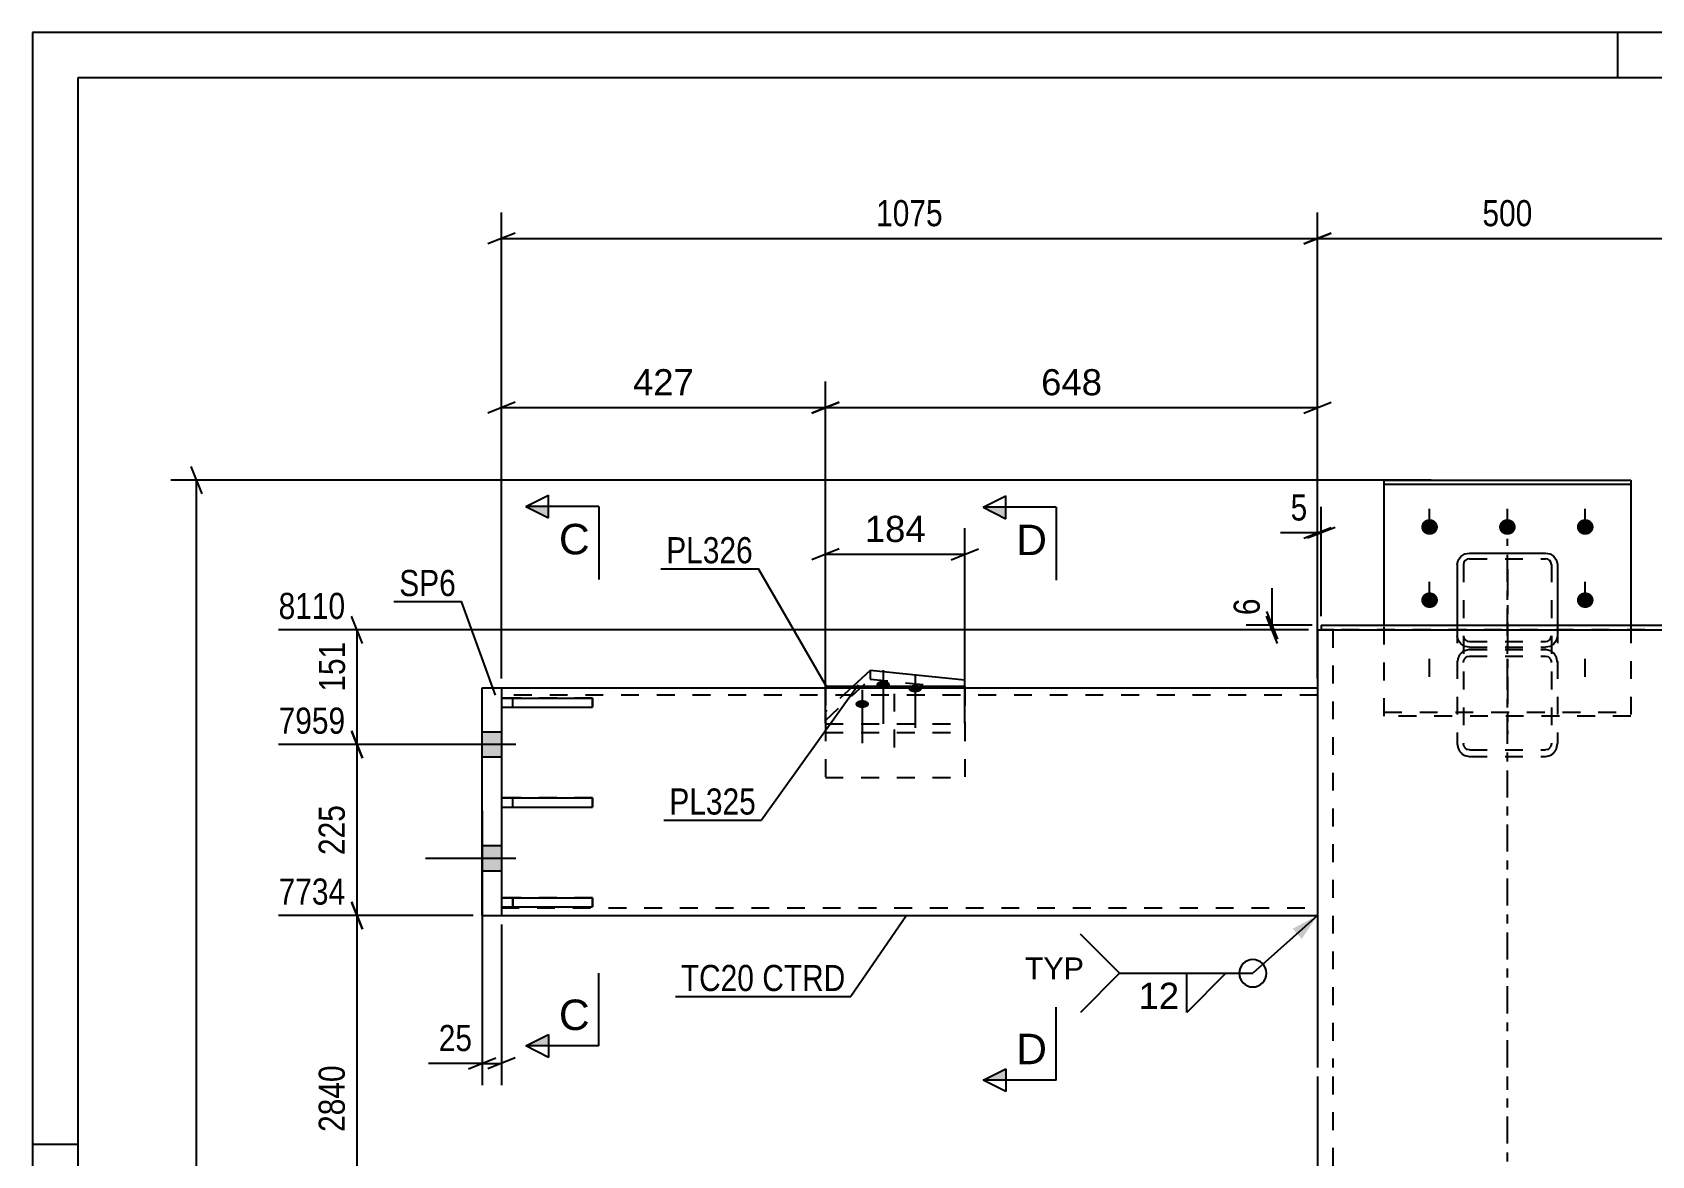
# Model space of a CAD drawing. Header units: millimetres. Extents: x -162 to 432, y -197 to 223.
# Drawn here: x -161.9 to 15.8, y 99.9 to 223.1 of the extents above; entities that cross this region are included whole.
import ezdxf

# ---------------------------------------------------------------- set-up
doc = ezdxf.new("R2010")
doc.units = ezdxf.units.MM
doc.linetypes.add('DXK_LINE_DOT2', pattern=[3.9198, 1.9599, -1.9599])
doc.linetypes.add('DXK_LINE_DOT3', pattern=[5.9187, 2.979, -0.9799, 0.9799, -0.9799])
doc.styles.add('Arial', font='ARIAL.TTF', dxfattribs={"height": 0.2})
doc.styles.add('Arial Narrow', font='ARIALN.TTF', dxfattribs={"height": 0.2})

# ---------------------------------------------------------------- blocks, each defined once
blk = doc.blocks.new('Unknown-284928118-1134')
at = {"color": 5, "linetype": 'Continuous'}
for p, q in [((432.12, 223.11), (-161.88, 223.11)), ((-161.88, 223.11), (-161.88, -196.89)), ((12.12, 218.11), (12.12, 223.11)), ((427.12, 218.11), (-156.88, 218.11)), ((-156.88, 218.11), (-156.88, -191.89)), ((-156.88, 101.11), (-161.88, 101.11))]:
    blk.add_line(p, q, dxfattribs=at)
blk = doc.blocks.new('Part-284928118-3013 - 2965')
at = {"color": 2, "linetype": 'Continuous'}
for p, q in [((-20.42, 158.06), (20.42, 158.06)), ((-20.42, 158.06), (-20.42, 157.56)), ((-20.42, 157.56), (-19.02, 157.56)), ((20.42, 157.56), (19.02, 157.56)), ((20.42, 158.06), (20.42, 157.56))]:
    blk.add_line(p, q, dxfattribs=at)
at = {"color": 7, "linetype": 'DXK_LINE_DOT2'}
blk.add_line((19.02, 157.56), (-19.02, 157.56), dxfattribs=at)
blk = doc.blocks.new('Bolt-284928118-3141 - 2965')
at = {"linetype": 'Continuous'}
for points in [[(-68.51, 151.14), (-68.67, 151.15), (-68.81, 151.18), (-68.95, 151.22), (-69.07, 151.28), (-69.16, 151.35), (-69.22, 151.43), (-69.26, 151.52), (-69.26, 151.61), (-69.22, 151.69), (-69.16, 151.77), (-69.07, 151.84), (-68.95, 151.9), (-68.81, 151.95), (-68.67, 151.97), (-68.51, 151.98), (-68.35, 151.97), (-68.2, 151.95), (-68.07, 151.9), (-67.95, 151.84), (-67.86, 151.77), (-67.8, 151.69), (-67.76, 151.61), (-67.76, 151.52), (-67.8, 151.43), (-67.86, 151.35), (-67.95, 151.28), (-68.07, 151.22), (-68.2, 151.18), (-68.35, 151.15)], [(-64.99, 150.7), (-65.15, 150.71), (-65.29, 150.74), (-65.43, 150.78), (-65.55, 150.84), (-65.64, 150.91), (-65.7, 150.99), (-65.74, 151.08), (-65.74, 151.17), (-65.7, 151.25), (-65.64, 151.33), (-65.55, 151.4), (-65.43, 151.46), (-65.29, 151.51), (-65.15, 151.54), (-64.99, 151.54), (-64.83, 151.54), (-64.68, 151.51), (-64.55, 151.46), (-64.43, 151.4), (-64.34, 151.33), (-64.28, 151.25), (-64.24, 151.17), (-64.24, 151.08), (-64.28, 150.99), (-64.34, 150.91), (-64.43, 150.84), (-64.55, 150.78), (-64.68, 150.74), (-64.83, 150.71)], [(-70.81, 148.99), (-70.96, 149), (-71.11, 149.03), (-71.25, 149.07), (-71.37, 149.13), (-71.46, 149.21), (-71.52, 149.29), (-71.55, 149.38), (-71.55, 149.47), (-71.52, 149.56), (-71.46, 149.64), (-71.37, 149.71), (-71.25, 149.78), (-71.11, 149.82), (-70.96, 149.85), (-70.81, 149.86), (-70.65, 149.85), (-70.5, 149.82), (-70.37, 149.78), (-70.25, 149.71), (-70.16, 149.64), (-70.09, 149.56), (-70.06, 149.47), (-70.06, 149.38), (-70.09, 149.29), (-70.16, 149.21), (-70.25, 149.13), (-70.37, 149.07), (-70.5, 149.03), (-70.65, 149)]]:
    blk.add_hatch(color=1, dxfattribs=at).paths.add_polyline_path(points)
at = {"color": 1, "linetype": 'Continuous'}
for p, q in [((-68.51, 153.13), (-68.51, 147.26)), ((-64.99, 152.69), (-64.99, 146.81)), ((-70.81, 150.99), (-70.81, 145.12))]:
    blk.add_line(p, q, dxfattribs=at)
at = {"color": 1, "linetype": 'DXK_LINE_DOT2'}
blk.add_line((-67.29, 150.55), (-67.29, 144.67), dxfattribs=at)
blk = doc.blocks.new('Part-284928118-2979 - 2965')
at = {"linetype": 'Continuous'}
blk.add_hatch(color=2, dxfattribs=at).paths.add_polyline_path([(0, 29.23), (-0.8, 30.63), (0.8, 30.63)])
at = {"color": 7, "linetype": 'DXK_LINE_DOT3'}
for p, q in [((0, 109.56), (0, 167.56)), ((0, 30.17), (0, 108.56)), ((0, -10), (0, 29.17))]:
    blk.add_line(p, q, dxfattribs=at)
at = {"color": 2, "linetype": 'Continuous'}
for p, q in [((-20.83, 157.56), (-20.83, 109.56)), ((-20.83, 157.56), (-20.42, 157.56)), ((-19.02, 157.56), (19.02, 157.56)), ((20.83, 157.56), (20.42, 157.56)), ((20.83, 157.56), (20.83, 109.56)), ((-20.83, 108.56), (-20.83, 30.17)), ((20.83, 108.56), (20.83, 30.17)), ((0, 29.23), (-0.8, 30.63)), ((-0.8, 30.63), (0.8, 30.63)), ((0.8, 30.63), (0, 29.23)), ((-20.83, 29.17), (-20.83, 12.5)), ((20.83, 29.17), (20.83, 12.5))]:
    blk.add_line(p, q, dxfattribs=at)
at = {"color": 7, "linetype": 'DXK_LINE_DOT2'}
for p, q in [((-19.04, 157.56), (-20.42, 157.56)), ((-19.02, 157.56), (-19.86, 157.56)), ((-19.17, 157.56), (-19.17, 109.56)), ((-19.04, 157.56), (-19.02, 157.56)), ((20.42, 157.56), (18.68, 157.56)), ((19.17, 157.56), (19.17, 109.56)), ((-19.17, 108.56), (-19.17, 30.17)), ((19.17, 108.56), (19.17, 30.17)), ((-19.17, 29.17), (-19.17, 0)), ((19.17, 29.17), (19.17, 0)), ((-20.83, 12.5), (-20.83, 0)), ((20.83, 12.5), (20.83, 0)), ((-20.83, 0), (20.83, 0))]:
    blk.add_line(p, q, dxfattribs=at)
at = {"color": 2, "linetype": 'Continuous'}
blk.add_circle((0, 30.13), 1, dxfattribs=at)
blk = doc.blocks.new('Bolt-284928118-2983 - 2965')
at = {"linetype": 'Continuous'}
for points in [[(-112.5, 146.35), (-112.5, 143.6), (-110.41, 143.6), (-110.41, 146.35)], [(-112.5, 146.35), (-112.5, 143.6), (-110.41, 143.6), (-110.41, 146.35)], [(-112.5, 133.85), (-112.5, 131.1), (-110.41, 131.1), (-110.41, 133.85)], [(-112.5, 133.85), (-112.5, 131.1), (-110.41, 131.1), (-110.41, 133.85)]]:
    blk.add_hatch(color=1, dxfattribs=at).paths.add_polyline_path(points)
at = {"color": 1, "linetype": 'Continuous'}
for p, q in [((-110.41, 146.35), (-112.5, 146.35)), ((-110.41, 146.35), (-112.5, 146.35)), ((-108.83, 144.97), (-118.75, 144.97)), ((-108.83, 144.97), (-118.75, 144.97)), ((-110.41, 143.6), (-112.5, 143.6)), ((-110.41, 143.6), (-112.5, 143.6)), ((-110.41, 133.85), (-112.5, 133.85)), ((-110.41, 133.85), (-112.5, 133.85)), ((-108.83, 132.47), (-118.75, 132.47)), ((-108.83, 132.47), (-118.75, 132.47)), ((-110.41, 131.1), (-112.5, 131.1)), ((-110.41, 131.1), (-112.5, 131.1))]:
    blk.add_line(p, q, dxfattribs=at)
blk = doc.blocks.new('Bolt-284928118-2984 - 2965')
at = {"linetype": 'Continuous'}
for points in [[(-8.54, 169.71), (-8.35, 169.69), (-8.17, 169.64), (-8, 169.55), (-7.86, 169.42), (-7.75, 169.28), (-7.67, 169.11), (-7.63, 168.94), (-7.63, 168.76), (-7.67, 168.58), (-7.75, 168.42), (-7.86, 168.27), (-8, 168.15), (-8.17, 168.06), (-8.35, 168.01), (-8.54, 167.99), (-8.73, 168.01), (-8.91, 168.06), (-9.08, 168.15), (-9.22, 168.27), (-9.34, 168.42), (-9.41, 168.58), (-9.45, 168.76), (-9.45, 168.94), (-9.41, 169.11), (-9.34, 169.28), (-9.22, 169.42), (-9.08, 169.55), (-8.91, 169.64), (-8.73, 169.69)], [(0, 169.71), (0.19, 169.69), (0.37, 169.64), (0.54, 169.55), (0.68, 169.42), (0.79, 169.28), (0.87, 169.11), (0.91, 168.94), (0.91, 168.76), (0.87, 168.58), (0.79, 168.42), (0.68, 168.27), (0.54, 168.15), (0.37, 168.06), (0.19, 168.01), (0, 167.99), (-0.19, 168.01), (-0.37, 168.06), (-0.54, 168.15), (-0.68, 168.27), (-0.79, 168.42), (-0.87, 168.58), (-0.91, 168.76), (-0.91, 168.94), (-0.87, 169.11), (-0.79, 169.28), (-0.68, 169.42), (-0.54, 169.55), (-0.37, 169.64), (-0.19, 169.69)], [(8.54, 169.71), (8.73, 169.69), (8.91, 169.64), (9.08, 169.55), (9.22, 169.42), (9.34, 169.28), (9.41, 169.11), (9.45, 168.94), (9.45, 168.76), (9.41, 168.58), (9.34, 168.42), (9.22, 168.27), (9.08, 168.15), (8.91, 168.06), (8.73, 168.01), (8.54, 167.99), (8.35, 168.01), (8.17, 168.06), (8, 168.15), (7.86, 168.27), (7.75, 168.42), (7.67, 168.58), (7.63, 168.76), (7.63, 168.94), (7.67, 169.11), (7.75, 169.28), (7.86, 169.42), (8, 169.55), (8.17, 169.64), (8.35, 169.69)], [(-8.54, 161.68), (-8.35, 161.66), (-8.17, 161.61), (-8, 161.52), (-7.86, 161.4), (-7.75, 161.25), (-7.67, 161.09), (-7.63, 160.91), (-7.63, 160.73), (-7.67, 160.56), (-7.75, 160.39), (-7.86, 160.25), (-8, 160.12), (-8.17, 160.03), (-8.35, 159.98), (-8.54, 159.96), (-8.73, 159.98), (-8.91, 160.03), (-9.08, 160.12), (-9.22, 160.25), (-9.34, 160.39), (-9.41, 160.56), (-9.45, 160.73), (-9.45, 160.91), (-9.41, 161.09), (-9.34, 161.25), (-9.22, 161.4), (-9.08, 161.52), (-8.91, 161.61), (-8.73, 161.66)], [(8.54, 161.68), (8.73, 161.66), (8.91, 161.61), (9.08, 161.52), (9.22, 161.4), (9.34, 161.25), (9.41, 161.09), (9.45, 160.91), (9.45, 160.73), (9.41, 160.56), (9.34, 160.39), (9.22, 160.25), (9.08, 160.12), (8.91, 160.03), (8.73, 159.98), (8.54, 159.96), (8.35, 159.98), (8.17, 160.03), (8, 160.12), (7.86, 160.25), (7.75, 160.39), (7.67, 160.56), (7.63, 160.73), (7.63, 160.91), (7.67, 161.09), (7.75, 161.25), (7.86, 161.4), (8, 161.52), (8.17, 161.61), (8.35, 161.66)]]:
    blk.add_hatch(color=1, dxfattribs=at).paths.add_polyline_path(points)
at = {"color": 1, "linetype": 'Continuous'}
for p, q in [((-8.54, 168.48), (-8.54, 170.84)), ((0, 168.48), (0, 170.84)), ((8.54, 168.48), (8.54, 170.84)), ((-8.54, 160.45), (-8.54, 162.82)), ((8.54, 160.45), (8.54, 162.82))]:
    blk.add_line(p, q, dxfattribs=at)
at = {"color": 1, "linetype": 'DXK_LINE_DOT2'}
for p, q in [((-8.54, 152.42), (-8.54, 154.79)), ((0, 152.42), (0, 154.79)), ((8.54, 152.42), (8.54, 154.79))]:
    blk.add_line(p, q, dxfattribs=at)
blk = doc.blocks.new('Part-284928118-3002 - 2965')
at = {"color": 7, "linetype": 'DXK_LINE_DOT2'}
for p, q in [((-100.41, 150.08), (-110.41, 150.08)), ((-110.41, 150.08), (-110.41, 149.08)), ((-109.16, 149.08), (-109.16, 150.08)), ((-100.41, 149.08), (-100.41, 150.08)), ((-110.41, 149.08), (-100.41, 149.08))]:
    blk.add_line(p, q, dxfattribs=at)
blk = doc.blocks.new('Part-284928118-3003 - 2965')
at = {"color": 7, "linetype": 'DXK_LINE_DOT2'}
for p, q in [((-100.41, 139.12), (-110.41, 139.12)), ((-110.41, 139.12), (-110.41, 138.12)), ((-109.16, 138.12), (-109.16, 139.12)), ((-100.41, 138.12), (-100.41, 139.12)), ((-110.41, 138.12), (-100.41, 138.12))]:
    blk.add_line(p, q, dxfattribs=at)
blk = doc.blocks.new('Part-284928118-3004 - 2965')
at = {"color": 2, "linetype": 'Continuous'}
for p, q in [((-110.41, 150.08), (-100.41, 150.08)), ((-110.41, 150.08), (-110.41, 149.08)), ((-100.41, 150.08), (-100.41, 149.08)), ((-110.41, 149.08), (-100.41, 149.08))]:
    blk.add_line(p, q, dxfattribs=at)
at = {"color": 7, "linetype": 'DXK_LINE_DOT2'}
blk.add_line((-109.16, 149.08), (-109.16, 150.08), dxfattribs=at)
blk = doc.blocks.new('Part-284928118-3005 - 2965')
at = {"color": 2, "linetype": 'Continuous'}
for p, q in [((-110.41, 139.12), (-100.41, 139.12)), ((-110.41, 139.12), (-110.41, 138.12)), ((-100.41, 139.12), (-100.41, 138.12)), ((-110.41, 138.12), (-100.41, 138.12))]:
    blk.add_line(p, q, dxfattribs=at)
at = {"color": 7, "linetype": 'DXK_LINE_DOT2'}
blk.add_line((-109.16, 138.12), (-109.16, 139.12), dxfattribs=at)
blk = doc.blocks.new('Part-284928118-3007 - 2965')
at = {"color": 2, "linetype": 'Continuous'}
for p, q in [((-13.54, 158.06), (-13.54, 174)), ((-13.54, 174), (13.54, 174)), ((-13.54, 173.55), (13.54, 173.55)), ((13.54, 174), (13.54, 158.06))]:
    blk.add_line(p, q, dxfattribs=at)
at = {"color": 7, "linetype": 'DXK_LINE_DOT2'}
for p, q in [((-13.54, 148.1), (-13.54, 158.06)), ((13.54, 158.06), (13.54, 148.1)), ((-13.54, 148.55), (13.54, 148.55)), ((13.54, 148.1), (-13.54, 148.1))]:
    blk.add_line(p, q, dxfattribs=at)
blk = doc.blocks.new('Part-284928118-3019 - 2965')
at = {"color": 7, "linetype": 'DXK_LINE_DOT2'}
for p, q in [((-100.41, 128.16), (-110.41, 128.16)), ((-110.41, 128.16), (-110.41, 127.16)), ((-109.16, 128.16), (-109.16, 127.16)), ((-100.41, 127.16), (-100.41, 128.16)), ((-110.41, 127.16), (-100.41, 127.16))]:
    blk.add_line(p, q, dxfattribs=at)
blk = doc.blocks.new('Part-284928118-3022 - 2965')
at = {"color": 2, "linetype": 'Continuous'}
for p, q in [((-110.41, 128.16), (-100.41, 128.16)), ((-110.41, 128.16), (-110.41, 127.16)), ((-100.41, 128.16), (-100.41, 127.16)), ((-110.41, 127.16), (-100.41, 127.16))]:
    blk.add_line(p, q, dxfattribs=at)
at = {"color": 7, "linetype": 'DXK_LINE_DOT2'}
blk.add_line((-109.16, 127.16), (-109.16, 128.16), dxfattribs=at)
blk = doc.blocks.new('Part-284928118-3133 - 2965')
at = {"color": 2, "linetype": 'Continuous'}
for p, q in [((-5.4, 165.22), (-5.11, 165.62)), ((-5.11, 165.62), (-4.68, 165.89)), ((-4.68, 165.89), (-4.17, 165.99)), ((-4.17, 165.99), (4.17, 165.99)), ((4.17, 165.99), (4.68, 165.89)), ((4.68, 165.89), (5.11, 165.62)), ((5.11, 165.62), (5.4, 165.22)), ((-5.5, 164.74), (-5.4, 165.22)), ((-5.5, 164.74), (-5.5, 158.06)), ((5.4, 165.22), (5.5, 164.74)), ((5.5, 164.74), (5.5, 158.06))]:
    blk.add_line(p, q, dxfattribs=at)
at = {"color": 7, "linetype": 'DXK_LINE_DOT2'}
for p, q in [((-4.42, 165.32), (-4.64, 165.18)), ((-4.17, 165.36), (-4.42, 165.32)), ((-4.17, 165.36), (4.17, 165.36)), ((4.42, 165.32), (4.17, 165.36)), ((4.64, 165.18), (4.42, 165.32)), ((-4.78, 164.98), (-4.83, 164.74)), ((-4.83, 164.74), (-4.83, 145.1)), ((-4.64, 165.18), (-4.78, 164.98)), ((4.78, 164.98), (4.64, 165.18)), ((4.83, 164.74), (4.78, 164.98)), ((4.83, 164.74), (4.83, 145.1)), ((-5.5, 158.06), (-5.5, 145.1)), ((-5.4, 156.43), (-5.5, 156.91)), ((-5.11, 156.02), (-5.4, 156.43)), ((-4.83, 156.91), (-4.78, 156.67)), ((-4.78, 156.67), (-4.64, 156.46)), ((-4.64, 156.46), (-4.42, 156.33)), ((4.42, 156.33), (4.64, 156.46)), ((4.64, 156.46), (4.78, 156.67)), ((4.78, 156.67), (4.83, 156.91)), ((5.4, 156.43), (5.11, 156.02)), ((5.5, 156.91), (5.4, 156.43)), ((5.5, 158.06), (5.5, 145.1)), ((-4.68, 155.75), (-5.11, 156.02)), ((-4.17, 155.65), (-4.68, 155.75)), ((-4.17, 155.39), (-4.68, 155.28)), ((-4.42, 156.33), (-4.17, 156.28)), ((-4.42, 154.63), (-4.17, 154.68)), ((-4.17, 156.28), (4.17, 156.28)), ((-4.17, 155.65), (4.17, 155.65)), ((-4.17, 155.39), (4.17, 155.39)), ((-4.17, 154.68), (4.17, 154.68)), ((4.17, 156.28), (4.42, 156.33)), ((4.68, 155.75), (4.17, 155.65)), ((4.68, 155.28), (4.17, 155.39)), ((4.17, 154.68), (4.42, 154.63)), ((5.11, 156.02), (4.68, 155.75)), ((-5.4, 154.51), (-5.5, 153.97)), ((-4.83, 153.97), (-4.78, 154.24)), ((4.78, 154.24), (4.83, 153.97)), ((5.5, 153.97), (5.4, 154.51)), ((-5.5, 145.1), (-5.4, 144.56)), ((-4.78, 144.83), (-4.83, 145.1)), ((-4.17, 144.39), (-4.42, 144.45)), ((-4.17, 144.39), (4.17, 144.39)), ((4.42, 144.45), (4.17, 144.39)), ((4.83, 145.1), (4.78, 144.83)), ((5.4, 144.56), (5.5, 145.1)), ((-4.68, 143.79), (-4.17, 143.68)), ((-4.17, 143.68), (4.17, 143.68)), ((4.17, 143.68), (4.68, 143.79))]:
    blk.add_line(p, q, dxfattribs=at)
at = {"color": 7, "linetype": 'DXK_LINE_DOT3'}
blk.add_line((0, 164.24), (0, 146.12), dxfattribs=at)
at = {"color": 7, "linetype": 'DXK_LINE_DOT2'}
for centre, radius, start, end in [((-4.11, 154.02), 1.38, 114.32, 159.2417), ((-4.14, 154), 0.69, 114.32, 159.2417), ((4.14, 154), 0.69, 20.7583, 65.68), ((4.11, 154.02), 1.38, 20.7583, 65.68), ((-4.11, 145.05), 1.38, 200.7583, 245.68), ((-4.14, 145.07), 0.69, 200.7583, 245.68), ((4.14, 145.07), 0.69, 294.32, 339.2417), ((4.11, 145.05), 1.38, 294.32, 339.2417)]:
    blk.add_arc(centre, radius, start, end, dxfattribs=at)
blk = doc.blocks.new('Part-284928118-3028 - 2965')
at = {"color": 2, "linetype": 'Continuous'}
for p, q in [((-112.5, 126.22), (-112.5, 151.22)), ((-112.5, 151.22), (-110.41, 151.22)), ((-110.41, 151.22), (-110.41, 150.08)), ((-110.41, 149.08), (-110.41, 139.12)), ((-110.41, 138.12), (-110.41, 128.16)), ((-112.5, 126.22), (-110.41, 126.22)), ((-110.41, 127.16), (-110.41, 126.22))]:
    blk.add_line(p, q, dxfattribs=at)
at = {"color": 7, "linetype": 'DXK_LINE_DOT2'}
for p, q in [((-110.41, 150.08), (-110.41, 149.08)), ((-110.41, 139.12), (-110.41, 138.12)), ((-110.41, 128.16), (-110.41, 127.16))]:
    blk.add_line(p, q, dxfattribs=at)
blk = doc.blocks.new('Part-284928118-3112 - 2965')
at = {"color": 2, "linetype": 'Continuous'}
for p, q in [((-110.41, 151.22), (-20.83, 151.22)), ((-110.41, 126.22), (-20.83, 126.22))]:
    blk.add_line(p, q, dxfattribs=at)
at = {"color": 7, "linetype": 'DXK_LINE_DOT2'}
for p, q in [((-110.41, 151.22), (-110.41, 126.22)), ((-20.83, 151.22), (-20.83, 126.22)), ((-20.83, 151.22), (-20.83, 151.22)), ((-20.83, 151.22), (-20.83, 151.22)), ((-20.83, 150.39), (-110.41, 150.39)), ((-110.41, 127.06), (-20.83, 127.06)), ((-20.83, 126.22), (-20.83, 126.22)), ((-20.83, 126.22), (-20.83, 126.22))]:
    blk.add_line(p, q, dxfattribs=at)
blk = doc.blocks.new('Part-284928118-3140 - 2965')
at = {"color": 2, "linetype": 'Continuous'}
for p, q in [((-74.84, 151.38), (-74.84, 151.22)), ((-74.84, 151.38), (-59.53, 151.38)), ((-59.53, 151.38), (-59.53, 151.22))]:
    blk.add_line(p, q, dxfattribs=at)
at = {"color": 7, "linetype": 'DXK_LINE_DOT2'}
for p, q in [((-74.84, 151.22), (-74.84, 141.38)), ((-59.53, 151.22), (-59.53, 141.38)), ((-74.84, 141.38), (-59.53, 141.38))]:
    blk.add_line(p, q, dxfattribs=at)
blk = doc.blocks.new('Part-284928118-3178 - 2965')
at = {"color": 2, "linetype": 'Continuous'}
for p, q in [((-69.95, 153.11), (-71.81, 151.38)), ((-59.53, 152.03), (-69.95, 153.11)), ((-59.53, 151.38), (-59.53, 152.03))]:
    blk.add_line(p, q, dxfattribs=at)
at = {"color": 7, "linetype": 'DXK_LINE_DOT2'}
for p, q in [((-69.95, 153.11), (-69.95, 152.17)), ((-74.84, 147.62), (-69.95, 152.17)), ((-71.81, 151.38), (-74.84, 148.56)), ((-69.95, 152.17), (-59.53, 151.09)), ((-59.53, 151.38), (-59.53, 146.31)), ((-74.84, 148.56), (-74.84, 146.31)), ((-74.84, 147.25), (-59.53, 147.25)), ((-74.84, 146.31), (-59.53, 146.31))]:
    blk.add_line(p, q, dxfattribs=at)
blk = doc.blocks.new('StraightDimension-284928118-3511 - 2965')
at = {"color": 7, "linetype": 'Continuous'}
for p, q in [((-113.5, 126.22), (-134.85, 126.22)), ((-125.64, 124.72), (-126.84, 127.72)), ((-126.24, 86.06), (-126.24, 126.22)), ((-126.84, 87.56), (-125.64, 84.56)), ((-67.66, 86.06), (-134.85, 86.06))]:
    blk.add_line(p, q, dxfattribs=at)
at = {"color": 0, "linetype": 'Continuous'}
blk.add_wipeout([(-126.94, 126.82), (-126.94, 131.02), (-135.45, 131.02), (-135.45, 126.82)], dxfattribs=at)
at = {"color": 0}
blk.add_wipeout([(-126.99, 110.4), (-131.19, 110.4), (-131.19, 101.88), (-126.99, 101.88)], dxfattribs=at)
at = {"color": 3, "linetype": 'Continuous', "style": 'Arial Narrow'}
blk.add_text('7734', height=2.863, dxfattribs=at).set_placement((-134.85, 127.42))
at = {"color": 3, "style": 'Arial Narrow'}
blk.add_text('2840', height=2.863, rotation=90.0002, dxfattribs=at).set_placement((-127.59, 102.48))
blk = doc.blocks.new('StraightDimension-284928118-3202 - 2965')
at = {"color": 7, "linetype": 'Continuous'}
for p, q in [((-112.5, 137.72), (-112.5, 107.6)), ((-110.41, 125.22), (-110.41, 107.6)), ((-114, 109.4), (-111, 110.6)), ((-108.91, 110.6), (-111.91, 109.4)), ((-112.5, 110), (-110.41, 110))]:
    blk.add_line(p, q, dxfattribs=at)
at = {"color": 0}
blk.add_wipeout([(-113.02, 110.75), (-113.02, 114.95), (-117.88, 114.95), (-117.88, 110.75)], dxfattribs=at)
at = {"color": 7, "linetype": 'Continuous'}
blk.add_line((-112.5, 110), (-118.4, 110), dxfattribs=at)
blk.add_line((-112.5, 110), (-118.4, 110), dxfattribs=at)
at = {"color": 3, "style": 'Arial Narrow'}
blk.add_text('25', height=2.863, dxfattribs=at).set_placement((-117.28, 111.35))
blk = doc.blocks.new('StraightDimension-284928118-3289 - 2965')
at = {"color": 7, "linetype": 'Continuous'}
for p, q in [((-20.83, 158.56), (-20.83, 171.06)), ((-20.42, 159.06), (-20.42, 171.06)), ((-22.33, 167.61), (-19.33, 168.81)), ((-18.92, 168.81), (-21.92, 167.61)), ((-20.83, 168.21), (-20.42, 168.21))]:
    blk.add_line(p, q, dxfattribs=at)
at = {"color": 0}
blk.add_wipeout([(-21.36, 168.96), (-21.36, 173.16), (-24.39, 173.16), (-24.39, 168.96)], dxfattribs=at)
at = {"color": 7, "linetype": 'Continuous'}
blk.add_line((-20.83, 168.21), (-24.91, 168.21), dxfattribs=at)
blk.add_line((-20.83, 168.21), (-24.91, 168.21), dxfattribs=at)
at = {"color": 3, "style": 'Arial Narrow'}
blk.add_text('5', height=2.86, dxfattribs=at).set_placement((-23.79, 169.56))
blk = doc.blocks.new('StraightDimension-284928118-3308 - 2965')
at = {"color": 7, "linetype": 'Continuous'}
for p, q in [((-20.83, 152.22), (-20.83, 203.35)), ((20.84, 152.22), (20.84, 203.35)), ((-19.33, 201.1), (-22.33, 199.9)), ((19.34, 199.9), (22.34, 201.1)), ((-20.83, 200.5), (20.84, 200.5))]:
    blk.add_line(p, q, dxfattribs=at)
at = {"color": 0}
blk.add_wipeout([(3.34, 201.25), (3.34, 205.45), (-3.34, 205.45), (-3.34, 201.25)], dxfattribs=at)
at = {"color": 3, "style": 'Arial Narrow'}
blk.add_text('500', height=2.863, dxfattribs=at).set_placement((-2.74, 201.85))
blk = doc.blocks.new('StraightDimension-284928118-3318 - 2965')
at = {"color": 7, "linetype": 'Continuous'}
for p, q in [((-110.41, 152.22), (-110.41, 203.35)), ((-20.83, 152.22), (-20.83, 203.35)), ((-108.91, 201.1), (-111.91, 199.9)), ((-22.33, 199.9), (-19.33, 201.1)), ((-110.41, 200.5), (-20.83, 200.5))]:
    blk.add_line(p, q, dxfattribs=at)
at = {"color": 0}
blk.add_wipeout([(-61.37, 201.25), (-61.37, 205.45), (-69.88, 205.45), (-69.88, 201.25)], dxfattribs=at)
at = {"color": 3, "style": 'Arial Narrow'}
blk.add_text('1075', height=2.863, dxfattribs=at).set_placement((-69.28, 201.85))
blk = doc.blocks.new('StraightDimension-284928118-3394 - 2965')
at = {"color": 7, "linetype": 'Continuous'}
for p, q in [((-110.41, 152.22), (-110.41, 184.8)), ((-74.84, 150.27), (-74.84, 184.8)), ((-108.91, 182.55), (-111.91, 181.35)), ((-110.41, 181.95), (-74.84, 181.95)), ((-76.34, 181.35), (-73.34, 182.55))]:
    blk.add_line(p, q, dxfattribs=at)
at = {"color": 0}
blk.add_wipeout([(-88.69, 182.7), (-88.69, 186.9), (-96.56, 186.9), (-96.56, 182.7)], dxfattribs=at)
at = {"color": 3, "style": 'Arial'}
blk.add_text('427', height=2.865, dxfattribs=at).set_placement((-95.96, 183.3))
blk = doc.blocks.new('StraightDimension-284928118-3404 - 2965')
at = {"color": 7, "linetype": 'Continuous'}
for p, q in [((-74.84, 150.27), (-74.84, 184.8)), ((-20.83, 152.22), (-20.83, 184.8)), ((-73.34, 182.55), (-76.34, 181.35)), ((-74.84, 181.95), (-20.83, 181.95)), ((-22.33, 181.35), (-19.33, 182.55))]:
    blk.add_line(p, q, dxfattribs=at)
at = {"color": 0}
blk.add_wipeout([(-43.9, 182.7), (-43.9, 186.9), (-51.77, 186.9), (-51.77, 182.7)], dxfattribs=at)
at = {"color": 3, "style": 'Arial'}
blk.add_text('648', height=2.865, dxfattribs=at).set_placement((-51.17, 183.3))
blk = doc.blocks.new('StraightDimension-284928118-3436 - 2965')
at = {"color": 7, "linetype": 'Continuous'}
for p, q in [((-143.25, 172.5), (-144.45, 175.5)), ((-8.35, 174), (-146.7, 174)), ((-143.85, -2.08), (-143.85, 174)), ((-144.45, -0.58), (-143.25, -3.58)), ((-34.33, -2.08), (-146.7, -2.08))]:
    blk.add_line(p, q, dxfattribs=at)
at = {"color": 0}
blk.add_wipeout([(-144.6, 91.01), (-148.8, 91.01), (-148.8, 80.91), (-144.6, 80.91)], dxfattribs=at)
at = {"color": 3, "style": 'Arial'}
blk.add_text('8332', height=2.865, rotation=90.0002, dxfattribs=at).set_placement((-145.2, 81.51))
blk = doc.blocks.new('StraightDimension-284928118-3445 - 2965')
at = {"color": 7, "linetype": 'Continuous'}
for p, q in [((-74.84, 147.31), (-74.84, 168.71)), ((-59.53, 147.31), (-59.53, 168.71)), ((-73.34, 166.46), (-76.34, 165.26)), ((-74.84, 165.86), (-59.53, 165.86)), ((-61.03, 165.26), (-58.03, 166.46))]:
    blk.add_line(p, q, dxfattribs=at)
at = {"color": 0}
blk.add_wipeout([(-63.25, 166.61), (-63.25, 170.81), (-71.12, 170.81), (-71.12, 166.61)], dxfattribs=at)
at = {"color": 3, "style": 'Arial'}
blk.add_text('184', height=2.865, dxfattribs=at).set_placement((-70.52, 167.21))
blk = doc.blocks.new('StraightDimension-284928118-3450 - 2965')
at = {"color": 7, "linetype": 'Continuous'}
for p, q in [((-26.43, 159.56), (-25.23, 156.56)), ((-25.23, 156.06), (-26.43, 159.06)), ((-21.42, 158.06), (-28.68, 158.06)), ((-21.83, 157.56), (-28.68, 157.56)), ((-25.83, 157.56), (-25.83, 158.06))]:
    blk.add_line(p, q, dxfattribs=at)
at = {"color": 0}
blk.add_wipeout([(-26.58, 161.61), (-30.78, 161.61), (-30.78, 158.58), (-26.58, 158.58)], dxfattribs=at)
at = {"color": 7, "linetype": 'Continuous'}
blk.add_line((-25.83, 158.06), (-25.83, 162.13), dxfattribs=at)
blk.add_line((-25.83, 158.06), (-25.83, 162.13), dxfattribs=at)
at = {"color": 3, "style": 'Arial Narrow'}
blk.add_text('6', height=2.86, rotation=90.0002, dxfattribs=at).set_placement((-27.18, 159.18))
blk = doc.blocks.new('StraightDimension-284928118-3493 - 2965')
at = {"color": 7, "linetype": 'Continuous'}
for p, q in [((-125.64, 156.06), (-126.84, 159.06)), ((-21.83, 157.56), (-134.85, 157.56)), ((-126.24, 144.97), (-126.24, 157.56)), ((-126.84, 146.47), (-125.64, 143.47)), ((-117.66, 144.97), (-134.85, 144.97))]:
    blk.add_line(p, q, dxfattribs=at)
at = {"color": 0, "linetype": 'Continuous'}
blk.add_wipeout([(-126.94, 158.16), (-126.94, 162.36), (-135.45, 162.36), (-135.45, 158.16)], dxfattribs=at)
at = {"color": 0}
blk.add_wipeout([(-126.96, 156.87), (-131.16, 156.87), (-131.16, 150.18), (-126.96, 150.18)], dxfattribs=at)
at = {"color": 3, "linetype": 'Continuous', "style": 'Arial Narrow'}
blk.add_text('8110', height=2.863, dxfattribs=at).set_placement((-134.85, 158.76))
at = {"color": 3, "style": 'Arial Narrow'}
blk.add_text('151', height=2.863, rotation=90.0002, dxfattribs=at).set_placement((-127.56, 150.78))
blk = doc.blocks.new('StraightDimension-284928118-3502 - 2965')
at = {"color": 7, "linetype": 'Continuous'}
for p, q in [((-125.64, 143.47), (-126.84, 146.47)), ((-117.66, 144.97), (-134.85, 144.97)), ((-126.24, 126.22), (-126.24, 144.97)), ((-113.5, 126.22), (-134.85, 126.22)), ((-126.84, 127.72), (-125.64, 124.72))]:
    blk.add_line(p, q, dxfattribs=at)
at = {"color": 0, "linetype": 'Continuous'}
blk.add_wipeout([(-126.94, 145.57), (-126.94, 149.77), (-135.45, 149.77), (-135.45, 145.57)], dxfattribs=at)
at = {"color": 0}
blk.add_wipeout([(-126.99, 138.94), (-131.19, 138.94), (-131.19, 132.26), (-126.99, 132.26)], dxfattribs=at)
at = {"color": 3, "linetype": 'Continuous', "style": 'Arial Narrow'}
blk.add_text('7959', height=2.863, dxfattribs=at).set_placement((-134.85, 146.17))
at = {"color": 3, "style": 'Arial Narrow'}
blk.add_text('225', height=2.863, rotation=90.0002, dxfattribs=at).set_placement((-127.59, 132.86))
blk = doc.blocks.new('Mark-284928118-3108 - 2965')
at = {"color": 0}
for points in [[(-82.67, 117.94), (-82.67, 120.94), (-90.71, 120.94), (-90.71, 117.94)], [(-72.65, 117.94), (-72.65, 120.94), (-81.77, 120.94), (-81.77, 117.94)]]:
    blk.add_wipeout(points, dxfattribs=at)
for points in [[(-82.67, 117.94), (-82.67, 120.94), (-90.71, 120.94), (-90.71, 117.94)], [(-72.65, 117.94), (-72.65, 120.94), (-81.77, 120.94), (-81.77, 117.94)]]:
    blk.add_wipeout(points, dxfattribs=at)
at = {"color": 30, "linetype": 'Continuous'}
for p in [(-65.93, 126.22), (-91.31, 117.34)]:
    blk.add_line(p, (-72.05, 117.34), dxfattribs=at)
at = {"color": 3, "style": 'Arial Narrow'}
for s, p in [('TC20', (-90.71, 117.94)), ('CTRD', (-81.77, 117.94))]:
    blk.add_text(s, height=2.863, dxfattribs=at).set_placement(p)
blk = doc.blocks.new('Mark-284928118-3024 - 2965')
at = {"color": 0}
blk.add_wipeout([(-115.4, 161.27), (-115.4, 164.27), (-121.61, 164.27), (-121.61, 161.27)], dxfattribs=at)
blk.add_wipeout([(-115.4, 161.27), (-115.4, 164.27), (-121.61, 164.27), (-121.61, 161.27)], dxfattribs=at)
at = {"color": 30, "linetype": 'Continuous'}
for p in [(-122.21, 160.67), (-111.05, 150.4)]:
    blk.add_line(p, (-114.8, 160.67), dxfattribs=at)
at = {"color": 3, "style": 'Arial Narrow'}
blk.add_text('SP6', height=2.863, dxfattribs=at).set_placement((-121.61, 161.27))
blk = doc.blocks.new('Mark-284928118-3136 - 2965')
at = {"color": 0}
blk.add_wipeout([(-82.8, 164.87), (-82.8, 167.87), (-92.31, 167.87), (-92.31, 164.87)], dxfattribs=at)
blk.add_wipeout([(-82.8, 164.87), (-82.8, 167.87), (-92.31, 167.87), (-92.31, 164.87)], dxfattribs=at)
at = {"color": 30, "linetype": 'Continuous'}
for p in [(-92.91, 164.27), (-74.7, 151.28)]:
    blk.add_line(p, (-82.2, 164.27), dxfattribs=at)
at = {"color": 3, "style": 'Arial Narrow'}
blk.add_text('PL326', height=2.863, dxfattribs=at).set_placement((-92.31, 164.87))
blk = doc.blocks.new('SectionMark-284928118-3545 - 2965')
at = {"linetype": 'Continuous'}
for points in [[(-55.03, 171.01), (-55.03, 169.76), (-57.53, 171.01)], [(-55.03, 109.41), (-55.03, 108.16), (-57.53, 108.16)]]:
    blk.add_hatch(color=6, dxfattribs=at).paths.add_polyline_path(points)
at = {"color": 6, "linetype": 'Continuous'}
for p, q in [((-57.53, 171.01), (-55.03, 172.26)), ((-49.53, 171.01), (-57.53, 171.01)), ((-57.53, 171.01), (-55.03, 169.76)), ((-55.03, 169.76), (-55.03, 172.26)), ((-49.53, 171.01), (-49.53, 163.01)), ((-49.53, 108.16), (-49.53, 116.16)), ((-57.53, 108.16), (-55.03, 109.41)), ((-55.03, 109.41), (-55.03, 106.91)), ((-49.53, 108.16), (-57.53, 108.16)), ((-55.03, 106.91), (-57.53, 108.16))]:
    blk.add_line(p, q, dxfattribs=at)
at = {"color": 0, "linetype": 'Continuous'}
for points in [[(-50.53, 165.76), (-50.53, 169.26), (-53.9, 169.26), (-53.9, 165.76)], [(-50.53, 109.91), (-50.53, 113.41), (-53.9, 113.41), (-53.9, 109.91)]]:
    blk.add_wipeout(points, dxfattribs=at)
at = {"color": 3, "linetype": 'Continuous', "style": 'Arial'}
for p in [(-53.9, 165.76), (-53.9, 109.91)]:
    blk.add_text('D', height=3.34, dxfattribs=at).set_placement(p)
blk = doc.blocks.new('Mark-284928118-3174 - 2965')
at = {"color": 0}
blk.add_wipeout([(-82.47, 137.3), (-82.47, 140.3), (-91.97, 140.3), (-91.97, 137.3)], dxfattribs=at)
blk.add_wipeout([(-82.47, 137.3), (-82.47, 140.3), (-91.97, 140.3), (-91.97, 137.3)], dxfattribs=at)
at = {"color": 30, "linetype": 'Continuous'}
for p in [(-71.26, 151.51), (-92.57, 136.7)]:
    blk.add_line(p, (-81.87, 136.7), dxfattribs=at)
at = {"color": 3, "style": 'Arial Narrow'}
blk.add_text('PL325', height=2.863, dxfattribs=at).set_placement((-91.97, 137.3))
blk = doc.blocks.new('SectionMark-284928118-3543 - 2965')
at = {"linetype": 'Continuous'}
for points in [[(-105.22, 171.1), (-105.22, 169.85), (-107.72, 171.1)], [(-105.22, 113.16), (-105.22, 111.91), (-107.72, 111.91)]]:
    blk.add_hatch(color=6, dxfattribs=at).paths.add_polyline_path(points)
at = {"color": 6, "linetype": 'Continuous'}
for p, q in [((-107.72, 171.1), (-105.22, 172.35)), ((-99.72, 171.1), (-107.72, 171.1)), ((-107.72, 171.1), (-105.22, 169.85)), ((-105.22, 169.85), (-105.22, 172.35)), ((-99.72, 171.1), (-99.72, 163.1)), ((-99.72, 111.91), (-99.72, 119.91)), ((-107.72, 111.91), (-105.22, 113.16)), ((-105.22, 113.16), (-105.22, 110.66)), ((-99.72, 111.91), (-107.72, 111.91)), ((-105.22, 110.66), (-107.72, 111.91))]:
    blk.add_line(p, q, dxfattribs=at)
at = {"color": 0, "linetype": 'Continuous'}
for points in [[(-100.72, 165.85), (-100.72, 169.35), (-104.09, 169.35), (-104.09, 165.85)], [(-100.72, 113.66), (-100.72, 117.16), (-104.09, 117.16), (-104.09, 113.66)]]:
    blk.add_wipeout(points, dxfattribs=at)
at = {"color": 3, "linetype": 'Continuous', "style": 'Arial'}
for p in [(-104.09, 165.85), (-104.09, 113.66)]:
    blk.add_text('C', height=3.34, dxfattribs=at).set_placement(p)
blk = doc.blocks.new('WeldMark-284928118-3576 - 2965')
at = {"linetype": 'Continuous'}
blk.add_hatch(color=30, dxfattribs=at).paths.add_polyline_path([(-23.57, 124.78), (-20.83, 126.22), (-22.57, 123.67)])
at = {"color": 30, "linetype": 'Continuous'}
blk.add_line((-20.83, 126.22), (-27.93, 119.88), dxfattribs=at)
at = {"color": 3, "linetype": 'Continuous'}
for q in [(-46.86, 124.17), (-46.86, 115.6)]:
    blk.add_line((-42.58, 119.88), q, dxfattribs=at)
for start, end in [(90, 270), (270, 90)]:
    blk.add_arc((-27.93, 119.88), 1.5, start, end, dxfattribs=at)
at = {"color": 0}
blk.add_wipeout([(-35.83, 115.78), (-35.83, 119.18), (-40.68, 119.18), (-40.68, 115.78)], dxfattribs=at)
at = {"color": 30, "linetype": 'Continuous'}
blk.add_line((-42.58, 119.88), (-27.93, 119.88), dxfattribs=at)
at = {"color": 3, "linetype": 'Continuous'}
for p, q in [((-35.17, 119.88), (-30.89, 119.88)), ((-30.89, 119.88), (-35.17, 115.6)), ((-35.17, 115.6), (-35.17, 119.88))]:
    blk.add_line(p, q, dxfattribs=at)
at = {"color": 3, "style": 'Arial'}
blk.add_text('12', height=2.865, dxfattribs=at).set_placement((-40.48, 115.98))
at = {"color": 0, "linetype": 'Continuous'}
blk.add_wipeout([(-46.48, 119.23), (-46.48, 121.73), (-52.96, 121.73), (-52.96, 119.23)], dxfattribs=at)
blk.add_wipeout([(-46.48, 119.23), (-46.48, 121.73), (-52.96, 121.73), (-52.96, 119.23)], dxfattribs=at)
at = {"color": 3, "linetype": 'Continuous', "style": 'Arial'}
blk.add_text('TYP', height=2.388, dxfattribs=at).set_placement((-52.96, 119.23))

msp = doc.modelspace()

# ---------------------------------------------------------------- block references
for name in ['Unknown-284928118-1134', 'Part-284928118-3007 - 2965', 'Bolt-284928118-2984 - 2965', 'Part-284928118-2979 - 2965', 'Part-284928118-3133 - 2965', 'Part-284928118-3013 - 2965', 'Part-284928118-3178 - 2965', 'Bolt-284928118-3141 - 2965', 'Part-284928118-3028 - 2965', 'Part-284928118-3112 - 2965', 'Part-284928118-3140 - 2965', 'Part-284928118-3002 - 2965', 'Part-284928118-3004 - 2965', 'Bolt-284928118-2983 - 2965', 'Part-284928118-3003 - 2965', 'Part-284928118-3005 - 2965', 'Part-284928118-3019 - 2965', 'Part-284928118-3022 - 2965']:
    msp.add_blockref(name, (0, 0))

# ---------------------------------------------------------------- next in the draw order: block references
for name in ['StraightDimension-284928118-3289 - 2965', 'StraightDimension-284928118-3511 - 2965']:
    msp.add_blockref(name, (0, 0))

# ---------------------------------------------------------------- next in the draw order: block references
for name in ['StraightDimension-284928118-3308 - 2965', 'StraightDimension-284928118-3202 - 2965']:
    msp.add_blockref(name, (0, 0))

# ---------------------------------------------------------------- next in the draw order: block references
msp.add_blockref('StraightDimension-284928118-3318 - 2965', (0, 0))

# ---------------------------------------------------------------- next in the draw order: block references
msp.add_blockref('StraightDimension-284928118-3394 - 2965', (0, 0))

# ---------------------------------------------------------------- next in the draw order: block references
msp.add_blockref('StraightDimension-284928118-3404 - 2965', (0, 0))

# ---------------------------------------------------------------- next in the draw order: block references
msp.add_blockref('StraightDimension-284928118-3436 - 2965', (0, 0))

# ---------------------------------------------------------------- next in the draw order: block references
for name in ['StraightDimension-284928118-3445 - 2965', 'StraightDimension-284928118-3450 - 2965', 'Mark-284928118-3108 - 2965']:
    msp.add_blockref(name, (0, 0))

# ---------------------------------------------------------------- next in the draw order: block references
msp.add_blockref('StraightDimension-284928118-3493 - 2965', (0, 0))

# ---------------------------------------------------------------- next in the draw order: block references
for name in ['SectionMark-284928118-3543 - 2965', 'SectionMark-284928118-3545 - 2965', 'Mark-284928118-3136 - 2965', 'StraightDimension-284928118-3502 - 2965']:
    msp.add_blockref(name, (0, 0))

# ---------------------------------------------------------------- next in the draw order: block references
for name in ['Mark-284928118-3024 - 2965', 'Mark-284928118-3174 - 2965', 'WeldMark-284928118-3576 - 2965']:
    msp.add_blockref(name, (0, 0))

doc.saveas('drawing.dxf')
